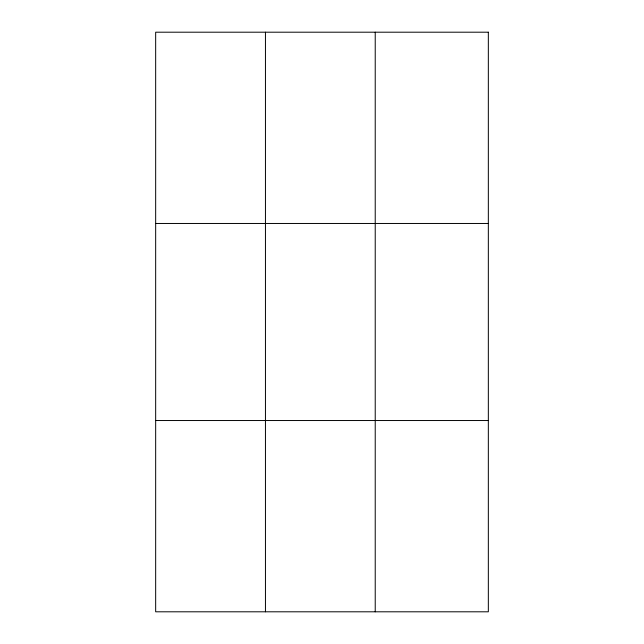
<?xml version="1.0" encoding="UTF-8"?>
<svg xmlns="http://www.w3.org/2000/svg" width="644" height="644" viewBox="0 0 644 644"><rect width="100%" height="100%" fill="white"/><g stroke="black" fill="none" stroke-linecap="round" stroke-linejoin="round"><path stroke-width="0.97" d="M265.449 611.8L265.449 32.2M375.227 611.8L375.227 32.2M155.663 223.468L488.337 223.468M155.663 420.532L488.337 420.532M488.337 32.2L488.337 611.8L155.663 611.8L155.663 32.2L488.337 32.2"/></g></svg>
